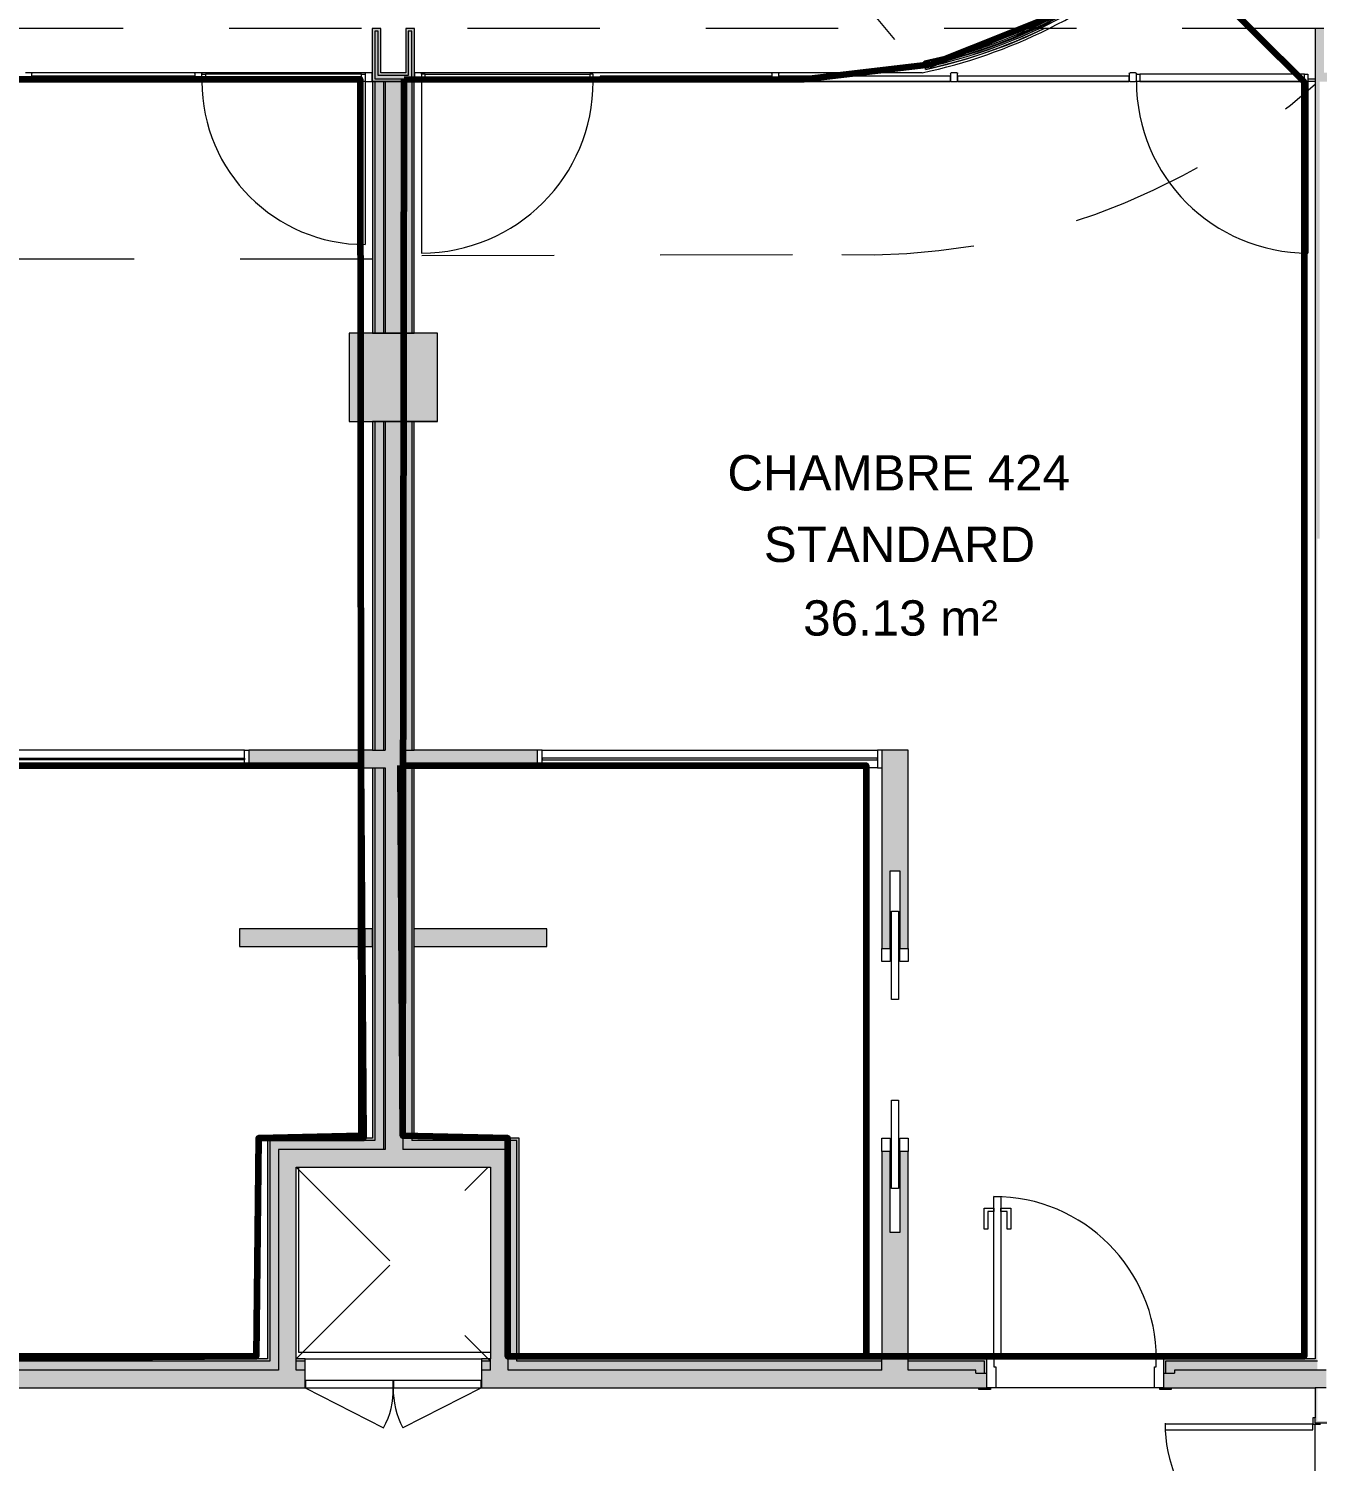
# Model space of a CAD drawing. Header units: metres. Extents: x -227.9 to -141.2, y 39.1 to 91.1.
# Drawn here: x -187.99 to -180.68, y 51.7 to 59.81 of the extents above; entities that cross this region are included whole.
import ezdxf

# ---------------------------------------------------------------- set-up
doc = ezdxf.new("R2010")
doc.units = ezdxf.units.M
doc.linetypes.add('JIS_02_0.7', pattern=[1.35, 0.75, -0.6])
for name, color, linetype, lineweight in [('A-AREA-IDEN', 7, 'Continuous', 9), ('A-DOOR', 7, 'Continuous', 5), ('A-FLOR', 7, 'Continuous', 5), ('A-FLOR-HRAL', 7, 'Continuous', 5), ('A-GLAZ', 7, 'Continuous', 5), ('A-GLAZ-CURT', 7, 'Continuous', 5), ('A-GLAZ-CWMG', 7, 'Continuous', 5), ('A-ROOF', 7, 'Continuous', 5), ('A-WALL', 7, 'Continuous', 5), ('A-WALL-PATT', 7, 'Continuous', 13), ('I-WALL', 7, 'Continuous', 5)]:
    doc.layers.add(name, color=color, linetype=linetype, lineweight=lineweight)
doc.layers.add('A-DETL', color=94, linetype='Continuous', lineweight=5, true_color=0x00a600)
doc.layers.add('S-COLS', color=8, linetype='Continuous', lineweight=9, true_color=0x7f7f7f)
doc.layers.add('Chambre', color=40, linetype='Continuous')
doc.layers.add('SDB', color=230, linetype='Continuous')
doc.styles.add('Arial_1', font='arial.ttf', dxfattribs={"height": 0.2})

msp = doc.modelspace()

# ---------------------------------------------------------------- hatches: boundary and pattern name
at = {"layer": 'A-WALL', "true_color": 0x808080}
h = msp.add_hatch(color=8, dxfattribs=at)
h.paths.add_polyline_path([(-186.0391, 59.5135), (-185.7991, 59.5135), (-185.7991, 59.8135), (-185.8491, 59.8135), (-185.8491, 59.5635), (-185.9891, 59.5635), (-185.9891, 59.8135), (-186.0391, 59.8135), (-186.0391, 59.5701)])
h.paths.add_polyline_path([(-186.0241, 59.5285), (-186.0241, 59.7985), (-186.0041, 59.7985), (-186.0041, 59.5485), (-185.8341, 59.5485), (-185.8341, 59.7985), (-185.8141, 59.7985), (-185.8141, 59.5285)])
for points in [[(-186.0241, 59.5285), (-185.8141, 59.5285), (-185.8141, 59.7985), (-185.8341, 59.7985), (-185.8341, 59.5485), (-186.0041, 59.5485), (-186.0041, 59.7985), (-186.0241, 59.7985), (-186.0241, 59.5701)], [(-180.671, 59.5135), (-180.457, 59.5135), (-180.457, 59.8135), (-180.507, 59.8135), (-180.507, 59.5635), (-180.647, 59.5635), (-180.647, 59.8135), (-180.697, 59.8135), (-180.697, 59.5135), (-180.684, 59.5135)]]:
    msp.add_hatch(color=8, dxfattribs=at).paths.add_polyline_path(points)
at = {"layer": 'A-WALL-PATT', "lineweight": 5, "true_color": 0xaaaaaa}
msp.add_hatch(color=253, dxfattribs=at).paths.add_polyline_path([(-185.9744, 58.0885), (-185.9644, 58.0885), (-185.9644, 59.5135), (-185.9744, 59.5135), (-185.9744, 58.4985)])
h = msp.add_hatch(color=253, dxfattribs=at)
h.paths.add_polyline_path([(-185.9647, 53.4646), (-185.9647, 55.6268), (-185.9747, 55.6268), (-185.9747, 53.4646)])
h.paths.add_polyline_path([(-185.9647, 55.7268), (-185.9647, 57.5887), (-185.9747, 57.5887), (-185.9747, 55.7268)])
at = {"layer": 'I-WALL', "true_color": 0xaaaaaa}
for points in [[(-186.0374, 58.0885), (-186.0244, 58.0885), (-186.0244, 59.5135), (-186.0374, 59.5135), (-186.0374, 58.4985)], [(-186.0244, 58.0885), (-185.9744, 58.0885), (-185.9744, 59.5135), (-186.0244, 59.5135), (-186.0244, 58.4985)], [(-185.9644, 58.0885), (-185.8644, 58.0885), (-185.8644, 59.5135), (-185.9644, 59.5135), (-185.9644, 58.4985)], [(-185.8644, 58.0885), (-185.8144, 58.0885), (-185.8144, 59.5135), (-185.8644, 59.5135), (-185.8644, 58.4985)], [(-185.8014, 58.0885), (-185.8014, 59.5135), (-185.8144, 59.5135), (-185.8144, 58.0885)], [(-180.697, 56.9235), (-180.684, 56.9235), (-180.684, 59.5135), (-180.697, 59.5135), (-180.697, 57.4269)], [(-180.684, 56.9235), (-180.671, 56.9235), (-180.671, 59.5135), (-180.684, 59.5135), (-180.684, 57.4269)], [(-185.9647, 53.4646), (-185.8647, 53.4646), (-185.8647, 57.5887), (-185.9647, 57.5887), (-185.9647, 53.5276)], [(-180.684, 52.2646), (-180.684, 56.9235), (-180.697, 56.9235), (-180.697, 52.2646)], [(-186.0377, 54.6148), (-186.0377, 54.7148), (-186.7901, 54.7148), (-186.7901, 54.6148)], [(-185.0493, 54.6148), (-185.0493, 54.7148), (-185.8017, 54.7148), (-185.8017, 54.6148), (-185.7177, 54.6148)], [(-186.6324, 52.2776), (-186.6194, 52.2776), (-186.6194, 53.5276), (-186.6324, 53.5276), (-186.6324, 53.1404)], [(-186.6194, 52.2646), (-186.5694, 52.2646), (-186.5694, 53.5146), (-186.6194, 53.5146), (-186.6194, 52.2776)], [(-185.2064, 52.2776), (-185.2064, 53.5146), (-185.2194, 53.5146), (-185.2194, 52.2776)], [(-186.5694, 52.2146), (-186.4694, 52.2146), (-186.4694, 53.4646), (-186.5694, 53.4646), (-186.5694, 52.2646)], [(-185.3694, 53.3646), (-185.2694, 53.3646), (-185.2694, 53.4646), (-186.4694, 53.4646), (-186.4694, 53.3646), (-185.7177, 53.3646)], [(-185.2694, 52.2646), (-185.2194, 52.2646), (-185.2194, 53.4646), (-185.2694, 53.4646), (-185.2694, 52.2776)], [(-185.3694, 52.2146), (-185.2694, 52.2146), (-185.2694, 53.3646), (-185.3694, 53.3646), (-185.3694, 52.2646)]]:
    msp.add_hatch(color=253, dxfattribs=at).paths.add_polyline_path(points)
h = msp.add_hatch(color=253, dxfattribs=at)
h.paths.add_polyline_path([(-186.0247, 53.5276), (-186.0247, 55.6268), (-186.0377, 55.6268), (-186.0377, 53.5276)])
h.paths.add_polyline_path([(-186.0247, 55.7268), (-186.0247, 57.5887), (-186.0377, 57.5887), (-186.0377, 55.7268)])
h = msp.add_hatch(color=253, dxfattribs=at)
h.paths.add_polyline_path([(-185.9747, 53.5146), (-185.9747, 55.6268), (-186.0247, 55.6268), (-186.0247, 53.5146)])
h.paths.add_polyline_path([(-185.9747, 55.7268), (-185.9747, 57.5887), (-186.0247, 57.5887), (-186.0247, 55.7268)])
h = msp.add_hatch(color=253, dxfattribs=at)
h.paths.add_polyline_path([(-185.8147, 53.5146), (-185.8147, 55.6268), (-185.8647, 55.6268), (-185.8647, 53.5146)])
h.paths.add_polyline_path([(-185.8147, 55.7268), (-185.8147, 57.5887), (-185.8647, 57.5887), (-185.8647, 55.7268)])
h = msp.add_hatch(color=253, dxfattribs=at)
h.paths.add_polyline_path([(-185.8017, 53.5276), (-185.8017, 55.6268), (-185.8147, 55.6268), (-185.8147, 53.5276)])
h.paths.add_polyline_path([(-185.8017, 55.7268), (-185.8017, 57.5887), (-185.8147, 57.5887), (-185.8147, 55.7268)])
h = msp.add_hatch(color=253, dxfattribs=at)
h.paths.add_polyline_path([(-188.6877, 55.6268), (-188.6877, 55.7268), (-188.8377, 55.7268), (-188.8377, 55.6268)])
h.paths.add_polyline_path([(-186.0247, 55.6268), (-185.9647, 55.6268), (-185.9647, 55.7268), (-186.7377, 55.7268), (-186.7377, 55.6268), (-186.0377, 55.6268)])
h = msp.add_hatch(color=253, dxfattribs=at)
h.paths.add_polyline_path([(-183.0017, 55.6268), (-183.0017, 55.7268), (-183.1517, 55.7268), (-183.1517, 55.6268)])
h.paths.add_polyline_path([(-185.8017, 55.6268), (-185.1017, 55.6268), (-185.1017, 55.7268), (-185.8647, 55.7268), (-185.8647, 55.6268), (-185.8147, 55.6268)])
h = msp.add_hatch(color=253, dxfattribs=at)
h.paths.add_polyline_path([(-183.1517, 52.2146), (-183.0017, 52.2146), (-183.0017, 53.4534), (-183.0492, 53.4534), (-183.0492, 52.9934), (-183.1042, 52.9934), (-183.1042, 53.4534), (-183.1517, 53.4534), (-183.1517, 52.2646)])
h.paths.add_polyline_path([(-183.0017, 54.6034), (-183.0017, 55.6268), (-183.1517, 55.6268), (-183.1517, 54.6034), (-183.1042, 54.6034), (-183.1042, 55.0434), (-183.0492, 55.0434), (-183.0492, 54.6034)])
h = msp.add_hatch(color=253, dxfattribs=at)
h.paths.add_polyline_path([(-185.2194, 53.5146), (-185.2064, 53.5146), (-185.2064, 53.5276), (-185.8147, 53.5276), (-185.8147, 53.5146), (-185.7177, 53.5146)])
h.paths.add_polyline_path([(-186.4694, 53.5146), (-186.0247, 53.5146), (-186.0247, 53.5276), (-186.6194, 53.5276), (-186.6194, 53.5146), (-186.54, 53.5146)])
h = msp.add_hatch(color=253, dxfattribs=at)
h.paths.add_polyline_path([(-185.2694, 53.4646), (-185.2194, 53.4646), (-185.2194, 53.5146), (-185.8647, 53.5146), (-185.8647, 53.4646), (-185.7177, 53.4646)])
h.paths.add_polyline_path([(-186.4694, 53.4646), (-185.9747, 53.4646), (-185.9747, 53.5146), (-186.5694, 53.5146), (-186.5694, 53.4646), (-186.54, 53.4646)])
h = msp.add_hatch(color=253, dxfattribs=at)
h.paths.add_polyline_path([(-181.5434, 52.1961), (-181.5434, 52.2646), (-180.697, 52.2646), (-180.697, 52.2776), (-181.5564, 52.2776), (-181.5564, 52.1961)])
h.paths.add_polyline_path([(-182.5694, 52.1961), (-182.5564, 52.1961), (-182.5564, 52.2776), (-183.0017, 52.2776), (-183.0017, 52.2646), (-182.5694, 52.2646), (-182.5694, 52.2338)])
h.paths.add_polyline_path([(-189.2824, 52.1961), (-189.2694, 52.1961), (-189.2694, 52.2646), (-188.8377, 52.2646), (-188.8377, 52.2776), (-189.2824, 52.2776), (-189.2824, 52.2338)])
h.paths.add_polyline_path([(-191.7434, 52.1961), (-191.7434, 52.2646), (-191.1247, 52.2646), (-191.1247, 52.2776), (-191.7564, 52.2776), (-191.7564, 52.1961)])
h.paths.add_polyline_path([(-192.7694, 52.1961), (-192.7564, 52.1961), (-192.7564, 52.2776), (-193.2014, 52.2776), (-193.2014, 52.2646), (-192.7694, 52.2646), (-192.7694, 52.2338)])
h.paths.add_polyline_path([(-190.2954, 52.1961), (-190.2824, 52.1961), (-190.2824, 52.2776), (-190.9147, 52.2776), (-190.9147, 52.2646), (-190.2954, 52.2646), (-190.2954, 52.2338)])
h.paths.add_polyline_path([(-200.4954, 52.1961), (-200.4824, 52.1961), (-200.4824, 52.2776), (-201.1144, 52.2776), (-201.1144, 52.2646), (-200.4954, 52.2646), (-200.4954, 52.2338)])
h.paths.add_polyline_path([(-199.4694, 52.1961), (-199.4694, 52.2646), (-199.0374, 52.2646), (-199.0374, 52.2776), (-199.4824, 52.2776), (-199.4824, 52.1961)])
h.paths.add_polyline_path([(-201.9564, 52.1961), (-201.9434, 52.1961), (-201.9434, 52.2646), (-201.3244, 52.2646), (-201.3244, 52.2776), (-201.9564, 52.2776), (-201.9564, 52.2338)])
h.paths.add_polyline_path([(-202.9694, 52.1961), (-202.9564, 52.1961), (-202.9564, 52.2776), (-203.4064, 52.2776), (-203.4064, 52.2646), (-202.9694, 52.2646), (-202.9694, 52.2338)])
h.paths.add_polyline_path([(-209.6191, 52.1961), (-209.6061, 52.1961), (-209.6061, 52.2646), (-209.2373, 52.2646), (-209.2373, 52.2776), (-209.6191, 52.2776), (-209.6191, 52.2338)])
h.paths.add_polyline_path([(-210.6321, 52.1961), (-210.6191, 52.1961), (-210.6191, 52.2776), (-211.3141, 52.2776), (-211.3141, 52.2646), (-210.6321, 52.2646), (-210.6321, 52.2338)])
h.paths.add_polyline_path([(-213.5491, 52.1961), (-213.5491, 52.2776), (-213.6741, 52.2776), (-213.6741, 52.2646), (-213.5621, 52.2646), (-213.5621, 52.1961)])
h.paths.add_polyline_path([(-183.1517, 52.2646), (-183.1517, 52.2776), (-185.2194, 52.2776), (-185.2194, 52.2646), (-183.2508, 52.2646)])
h.paths.add_polyline_path([(-185.4194, 52.2646), (-185.3694, 52.2646), (-185.3694, 52.2776), (-185.4194, 52.2776)])
h.paths.add_polyline_path([(-186.6194, 52.2646), (-186.6194, 52.2776), (-188.6877, 52.2776), (-188.6877, 52.2646), (-187.3623, 52.2646)])
h.paths.add_polyline_path([(-186.4194, 52.2646), (-186.4194, 52.2776), (-186.4694, 52.2776), (-186.4694, 52.2646)])
h.paths.add_polyline_path([(-193.3514, 52.2646), (-193.3514, 52.2776), (-195.4194, 52.2776), (-195.4194, 52.2646), (-193.9407, 52.2646)])
h.paths.add_polyline_path([(-195.5853, 52.2646), (-195.5694, 52.2646), (-195.5694, 52.2776), (-195.6194, 52.2776), (-195.6194, 52.2646)])
h.paths.add_polyline_path([(-196.6194, 52.2646), (-196.6194, 52.2776), (-196.6694, 52.2776), (-196.6694, 52.2646)])
h.paths.add_polyline_path([(-196.8194, 52.2646), (-196.8194, 52.2776), (-198.8874, 52.2776), (-198.8874, 52.2646), (-197.2299, 52.2646)])
h.paths.add_polyline_path([(-203.8083, 52.2646), (-203.5564, 52.2646), (-203.5564, 52.2776), (-205.6194, 52.2776), (-205.6194, 52.2646), (-205.4529, 52.2646)])
h.paths.add_polyline_path([(-207.0191, 52.2646), (-207.0191, 52.2776), (-209.0873, 52.2776), (-209.0873, 52.2646), (-207.0975, 52.2646)])
h.paths.add_polyline_path([(-206.8193, 52.2646), (-206.8193, 52.2776), (-206.8691, 52.2776), (-206.8691, 52.2646)])
h.paths.add_polyline_path([(-205.8193, 52.2646), (-205.7694, 52.2646), (-205.7694, 52.2776), (-205.8193, 52.2776)])
h.paths.add_polyline_path([(-211.5241, 52.2646), (-211.5241, 52.2776), (-212.4871, 52.2776), (-212.4871, 52.2646), (-212.0313, 52.2646)])
h.paths.add_polyline_path([(-213.7741, 52.2646), (-213.7741, 52.2776), (-217.2726, 52.2776), (-217.2726, 52.2646), (-215.3205, 52.2646)])
h.paths.add_polyline_path([(-219.0561, 52.2646), (-218.7209, 52.2646), (-218.7209, 52.2776), (-219.0561, 52.2776)])
h.paths.add_polyline_path([(-217.4226, 52.2646), (-217.4226, 52.2776), (-217.7209, 52.2776), (-217.7209, 52.2646)])
h = msp.add_hatch(color=253, dxfattribs=at)
h.paths.add_polyline_path([(-180.634, 52.1146), (-180.634, 52.2146), (-181.4934, 52.2146), (-181.4934, 52.1961), (-181.5564, 52.1961), (-181.5564, 52.1146), (-180.684, 52.1146)])
h.paths.add_polyline_path([(-183.2508, 52.1146), (-182.5564, 52.1146), (-182.5564, 52.1961), (-182.6194, 52.1961), (-182.6194, 52.2146), (-185.4194, 52.2146), (-185.4194, 52.1146), (-184.0731, 52.1146)])
h.paths.add_polyline_path([(-186.4194, 52.1146), (-186.4194, 52.2146), (-189.2194, 52.2146), (-189.2194, 52.1961), (-189.2824, 52.1961), (-189.2824, 52.1146), (-187.3623, 52.1146)])
h.paths.add_polyline_path([(-190.7591, 52.1146), (-190.2824, 52.1146), (-190.2824, 52.1961), (-190.3454, 52.1961), (-190.3454, 52.2146), (-191.6934, 52.2146), (-191.6934, 52.1961), (-191.7564, 52.1961), (-191.7564, 52.1146), (-190.8091, 52.1146)])
h.paths.add_polyline_path([(-192.8014, 52.1146), (-192.7564, 52.1146), (-192.7564, 52.1961), (-192.8194, 52.1961), (-192.8194, 52.2146), (-195.6194, 52.2146), (-195.6194, 52.1146), (-193.1184, 52.1146)])
h.paths.add_polyline_path([(-196.6194, 52.1146), (-196.6194, 52.2146), (-199.4194, 52.2146), (-199.4194, 52.1961), (-199.4824, 52.1961), (-199.4824, 52.1146), (-197.2299, 52.1146)])
h.paths.add_polyline_path([(-200.9303, 52.1146), (-200.4824, 52.1146), (-200.4824, 52.1961), (-200.5454, 52.1961), (-200.5454, 52.2146), (-201.8934, 52.2146), (-201.8934, 52.1961), (-201.9564, 52.1961), (-201.9564, 52.1146), (-201.3414, 52.1146)])
h.paths.add_polyline_path([(-203.8083, 52.1146), (-202.9564, 52.1146), (-202.9564, 52.1961), (-203.0194, 52.1961), (-203.0194, 52.2146), (-205.8193, 52.2146), (-205.8193, 52.1146), (-205.4529, 52.1146)])
h.paths.add_polyline_path([(-207.0975, 52.1146), (-206.8193, 52.1146), (-206.8193, 52.2146), (-209.5561, 52.2146), (-209.5561, 52.1961), (-209.6191, 52.1961), (-209.6191, 52.1146), (-208.7421, 52.1146)])
h.paths.add_polyline_path([(-210.6641, 52.1146), (-210.6191, 52.1146), (-210.6191, 52.1961), (-210.6821, 52.1961), (-210.6821, 52.2146), (-212.4861, 52.2146), (-212.4871, 52.1961), (-212.5491, 52.1961), (-212.5491, 52.1146), (-211.209, 52.1146)])
h.paths.add_polyline_path([(-213.5491, 52.1146), (-213.5491, 52.1961), (-213.6121, 52.1961), (-213.6121, 52.2146), (-217.7209, 52.2146), (-217.7209, 52.1146), (-213.5941, 52.1146)])
h.paths.add_polyline_path([(-218.7209, 52.1146), (-218.7209, 52.2146), (-219.1191, 52.2146), (-219.1191, 52.1146), (-219.0561, 52.1146)])
h = msp.add_hatch(color=253, dxfattribs=at)
h.paths.add_polyline_path([(-181.4934, 52.1961), (-181.4934, 52.2146), (-180.684, 52.2146), (-180.684, 52.2646), (-181.5434, 52.2646), (-181.5434, 52.1961)])
h.paths.add_polyline_path([(-182.6194, 52.1961), (-182.5694, 52.1961), (-182.5694, 52.2646), (-183.0017, 52.2646), (-183.0017, 52.2146), (-182.6194, 52.2146)])
h.paths.add_polyline_path([(-189.2694, 52.1961), (-189.2194, 52.1961), (-189.2194, 52.2146), (-188.8377, 52.2146), (-188.8377, 52.2646), (-189.2694, 52.2646)])
h.paths.add_polyline_path([(-191.7434, 52.1961), (-191.6934, 52.1961), (-191.6934, 52.2146), (-191.0747, 52.2146), (-191.0747, 52.2646), (-191.7434, 52.2646)])
h.paths.add_polyline_path([(-190.3454, 52.1961), (-190.2954, 52.1961), (-190.2954, 52.2646), (-190.9647, 52.2646), (-190.9647, 52.2146), (-190.3454, 52.2146)])
h.paths.add_polyline_path([(-192.8194, 52.1961), (-192.7694, 52.1961), (-192.7694, 52.2646), (-193.2014, 52.2646), (-193.2014, 52.2146), (-192.8194, 52.2146)])
h.paths.add_polyline_path([(-200.5191, 52.1961), (-200.4954, 52.1961), (-200.4954, 52.2646), (-201.1644, 52.2646), (-201.1644, 52.2146), (-200.5454, 52.2146), (-200.5454, 52.1961)])
h.paths.add_polyline_path([(-199.4694, 52.1961), (-199.4194, 52.1961), (-199.4194, 52.2146), (-199.0374, 52.2146), (-199.0374, 52.2646), (-199.4694, 52.2646)])
h.paths.add_polyline_path([(-201.9434, 52.1961), (-201.8934, 52.1961), (-201.8934, 52.2146), (-201.2744, 52.2146), (-201.2744, 52.2646), (-201.9434, 52.2646)])
h.paths.add_polyline_path([(-202.9694, 52.1961), (-202.9694, 52.2646), (-203.4064, 52.2646), (-203.4064, 52.2146), (-203.0194, 52.2146), (-203.0194, 52.1961), (-202.986, 52.1961)])
h.paths.add_polyline_path([(-210.6321, 52.1961), (-210.6321, 52.2646), (-211.3641, 52.2646), (-211.3641, 52.2146), (-210.6821, 52.2146), (-210.6821, 52.1961)])
h.paths.add_polyline_path([(-209.5644, 52.1961), (-209.5561, 52.1961), (-209.5561, 52.2146), (-209.2373, 52.2146), (-209.2373, 52.2646), (-209.6061, 52.2646), (-209.6061, 52.1961)])
h.paths.add_polyline_path([(-212.4861, 52.1961), (-212.4861, 52.2146), (-211.4741, 52.2146), (-211.4741, 52.2646), (-212.4871, 52.2646), (-212.4871, 52.1961)])
h.paths.add_polyline_path([(-213.5621, 52.1961), (-213.5621, 52.2646), (-213.6741, 52.2646), (-213.6741, 52.2146), (-213.6121, 52.2146), (-213.6121, 52.1961)])
h.paths.add_polyline_path([(-183.1517, 52.2146), (-183.1517, 52.2646), (-185.2694, 52.2646), (-185.2694, 52.2146), (-183.2508, 52.2146)])
h.paths.add_polyline_path([(-185.4194, 52.2146), (-185.3694, 52.2146), (-185.3694, 52.2646), (-185.4194, 52.2646)])
h.paths.add_polyline_path([(-186.4694, 52.2146), (-186.4194, 52.2146), (-186.4194, 52.2646), (-186.4694, 52.2646)])
h.paths.add_polyline_path([(-187.3623, 52.2146), (-186.5694, 52.2146), (-186.5694, 52.2646), (-188.6877, 52.2646), (-188.6877, 52.2146)])
h.paths.add_polyline_path([(-193.9407, 52.2146), (-193.3514, 52.2146), (-193.3514, 52.2646), (-195.4694, 52.2646), (-195.4694, 52.2146)])
h.paths.add_polyline_path([(-195.5853, 52.2146), (-195.5694, 52.2146), (-195.5694, 52.2646), (-195.6194, 52.2646), (-195.6194, 52.2146)])
h.paths.add_polyline_path([(-196.6194, 52.2146), (-196.6194, 52.2646), (-196.6694, 52.2646), (-196.6694, 52.2146)])
h.paths.add_polyline_path([(-196.7694, 52.2146), (-196.7694, 52.2646), (-198.8874, 52.2646), (-198.8874, 52.2146), (-197.2299, 52.2146)])
h.paths.add_polyline_path([(-203.8083, 52.2146), (-203.5564, 52.2146), (-203.5564, 52.2646), (-205.6694, 52.2646), (-205.6694, 52.2146), (-205.4529, 52.2146)])
h.paths.add_polyline_path([(-205.8193, 52.2146), (-205.7694, 52.2146), (-205.7694, 52.2646), (-205.8193, 52.2646)])
h.paths.add_polyline_path([(-206.8193, 52.2146), (-206.8193, 52.2646), (-206.8691, 52.2646), (-206.8691, 52.2146)])
h.paths.add_polyline_path([(-206.9691, 52.2146), (-206.9691, 52.2646), (-209.0873, 52.2646), (-209.0873, 52.2146), (-207.0975, 52.2146)])
h.paths.add_polyline_path([(-213.7741, 52.2146), (-213.7741, 52.2646), (-217.3226, 52.2646), (-217.3226, 52.2146), (-215.3205, 52.2146)])
h.paths.add_polyline_path([(-219.0691, 52.2146), (-218.7209, 52.2146), (-218.7209, 52.2646), (-219.0691, 52.2646)])
h.paths.add_polyline_path([(-217.4226, 52.2146), (-217.4226, 52.2646), (-217.7209, 52.2646), (-217.7209, 52.2146)])
h = msp.add_hatch(color=253, dxfattribs=at)
h.paths.add_polyline_path([(-180.684, 50.1135), (-180.684, 50.3009), (-180.6155, 50.3009), (-180.6155, 50.3139), (-180.697, 50.3139), (-180.697, 50.1135)])
h.paths.add_polyline_path([(-180.667, 51.9139), (-180.6155, 51.9139), (-180.6155, 51.9269), (-180.684, 51.9269), (-180.684, 52.1146), (-180.697, 52.1146), (-180.697, 51.9139)])
at = {"layer": 'S-COLS', "lineweight": 5, "true_color": 0x808080}
msp.add_hatch(color=8, dxfattribs=at).paths.add_polyline_path([(-186.1691, 57.5885), (-185.6691, 57.5885), (-185.6691, 58.0885), (-186.1691, 58.0885)])

# ---------------------------------------------------------------- linework, layer by layer
at = {"layer": 'A-DETL', "color": 7, "linetype": 'JIS_02_0.7'}
for p, q in [((-180.6991, 59.8135), (-219.0191, 59.8135)), ((-186.4694, 52.2776), (-185.3824, 53.3646)), ((-186.4694, 53.3646), (-185.3694, 52.2646))]:
    msp.add_line(p, q, dxfattribs=at)
at = {"layer": 'A-DETL', "color": 9, "linetype": 'JIS_02_0.7', "lineweight": 9, "true_color": 0xc0c0c0}
for p, q in [((-185.7578, 58.5279), (-183.3778, 58.5342)), ((-186.0374, 58.5085), (-190.8874, 58.5085))]:
    msp.add_line(p, q, dxfattribs=at)
msp.add_arc((-183.2579, 62.4121), 3.8798, 268.22916, 311.33427, dxfattribs=at)
at = {"layer": 'A-DOOR', "color": 9, "lineweight": 9, "true_color": 0xc0c0c0}
for p, q in [((-187.0032, 59.5548), (-186.9832, 59.5548)), ((-187.0032, 59.5148), (-187.0032, 59.5548)), ((-186.9832, 59.5148), (-187.0032, 59.5148)), ((-186.9832, 59.5548), (-186.9832, 59.5148)), ((-186.0991, 59.5548), (-186.0791, 59.5548)), ((-186.0991, 59.5148), (-186.0991, 59.5548)), ((-186.0791, 59.5148), (-186.0991, 59.5148)), ((-186.0791, 59.5548), (-186.0791, 59.5148)), ((-185.7391, 59.5548), (-185.7591, 59.5548)), ((-185.7591, 59.5548), (-185.7591, 59.5148)), ((-185.7591, 59.5148), (-185.7391, 59.5148)), ((-185.7391, 59.5148), (-185.7391, 59.5548)), ((-184.7867, 59.5548), (-184.8067, 59.5548)), ((-184.8067, 59.5548), (-184.8067, 59.5148)), ((-184.8067, 59.5148), (-184.7867, 59.5148)), ((-184.7867, 59.5148), (-184.7867, 59.5548)), ((-181.7094, 59.5548), (-181.6894, 59.5548)), ((-181.7094, 59.5148), (-181.7094, 59.5548)), ((-181.6894, 59.5148), (-181.7094, 59.5148)), ((-181.6894, 59.5548), (-181.6894, 59.5148)), ((-180.757, 59.5548), (-180.737, 59.5548)), ((-180.757, 59.5148), (-180.757, 59.5548)), ((-180.737, 59.5148), (-180.757, 59.5148)), ((-180.737, 59.5548), (-180.737, 59.5148)), ((-185.9204, 52.1546), (-186.4174, 52.1546)), ((-186.4174, 52.1546), (-186.4174, 52.1146)), ((-186.4174, 52.1146), (-185.9204, 52.1146)), ((-185.9204, 52.1146), (-185.9204, 52.1546)), ((-185.9184, 52.1546), (-185.9184, 52.1146)), ((-185.4214, 52.1546), (-185.9184, 52.1546)), ((-185.9184, 52.1146), (-185.4214, 52.1146)), ((-185.4214, 52.1146), (-185.4214, 52.1546))]:
    msp.add_line(p, q, dxfattribs=at)
at = {"layer": 'A-DOOR', "color": 9, "true_color": 0xc0c0c0}
for p, q in [((-186.0991, 59.5548), (-186.9832, 59.5548)), ((-186.9832, 59.5148), (-186.0991, 59.5148)), ((-185.7391, 59.5548), (-184.8067, 59.5548)), ((-184.8067, 59.5148), (-185.7391, 59.5148)), ((-180.757, 59.5548), (-181.6894, 59.5548)), ((-181.6894, 59.5148), (-180.757, 59.5148)), ((-183.1517, 54.6034), (-183.1042, 54.6034)), ((-183.1517, 54.5284), (-183.1517, 54.6034)), ((-183.1042, 54.6034), (-183.1042, 54.5284)), ((-183.0492, 54.6034), (-183.0017, 54.6034)), ((-183.0492, 54.5284), (-183.0492, 54.6034)), ((-183.0017, 54.6034), (-183.0017, 54.5284)), ((-183.1042, 54.5284), (-183.1517, 54.5284)), ((-183.0017, 54.5284), (-183.0492, 54.5284)), ((-183.1517, 53.5284), (-183.1042, 53.5284)), ((-183.1517, 53.4534), (-183.1517, 53.5284)), ((-183.1042, 53.5284), (-183.1042, 53.4534)), ((-183.0492, 53.5284), (-183.0017, 53.5284)), ((-183.0492, 53.4534), (-183.0492, 53.5284)), ((-183.0017, 53.5284), (-183.0017, 53.4534)), ((-183.1042, 53.4534), (-183.1517, 53.4534)), ((-183.0017, 53.4534), (-183.0492, 53.4534)), ((-182.6014, 52.2876), (-182.5364, 52.2876)), ((-182.6014, 52.2776), (-182.6014, 52.2876)), ((-182.5364, 52.2776), (-182.6014, 52.2776)), ((-182.5564, 52.1146), (-182.5564, 52.2776)), ((-182.5564, 52.2776), (-182.5164, 52.2776)), ((-182.5364, 52.2876), (-182.5364, 52.2776)), ((-182.5164, 52.2776), (-182.5164, 52.2338)), ((-181.5964, 52.2776), (-181.5564, 52.2776)), ((-181.5964, 52.2338), (-181.5964, 52.2776)), ((-181.5764, 52.2876), (-181.5114, 52.2876)), ((-181.5764, 52.2776), (-181.5764, 52.2876)), ((-181.5114, 52.2776), (-181.5764, 52.2776)), ((-181.5564, 52.2776), (-181.5564, 52.1146)), ((-181.5114, 52.2876), (-181.5114, 52.2776)), ((-182.5164, 52.2338), (-182.5064, 52.2338)), ((-182.5064, 52.2338), (-182.5064, 52.1146)), ((-181.6064, 52.2338), (-181.5964, 52.2338)), ((-181.6064, 52.1146), (-181.6064, 52.2338)), ((-186.4194, 52.1146), (-185.9739, 51.8876)), ((-185.4194, 52.1146), (-185.8649, 51.8876)), ((-182.6014, 52.1146), (-182.5364, 52.1146)), ((-182.6014, 52.1046), (-182.6014, 52.1146)), ((-182.5064, 52.1146), (-182.5564, 52.1146)), ((-182.5364, 52.1146), (-182.5364, 52.1046)), ((-181.5564, 52.1146), (-181.6064, 52.1146)), ((-181.5764, 52.1146), (-181.5114, 52.1146)), ((-181.5764, 52.1046), (-181.5764, 52.1146)), ((-181.5114, 52.1146), (-181.5114, 52.1046)), ((-182.5364, 52.1046), (-182.6014, 52.1046)), ((-181.5114, 52.1046), (-181.5764, 52.1046)), ((-180.697, 51.9439), (-180.7095, 51.9439)), ((-180.7095, 51.9439), (-180.7095, 51.9089)), ((-180.697, 51.9139), (-180.697, 51.9439)), ((-180.7095, 51.9089), (-180.667, 51.9089)), ((-180.6145, 51.9139), (-180.697, 51.9139))]:
    msp.add_line(p, q, dxfattribs=at)
at = {"layer": 'A-DOOR'}
for p, q in [((-186.0791, 59.5148), (-186.0791, 58.5907)), ((-185.7591, 59.5148), (-185.7591, 58.5423)), ((-180.737, 59.5148), (-180.737, 58.5423)), ((-183.0967, 54.8134), (-183.0567, 54.8134)), ((-183.0967, 54.3134), (-183.0967, 54.8134)), ((-183.0567, 54.8134), (-183.0567, 54.3134)), ((-183.0567, 54.3134), (-183.0967, 54.3134)), ((-183.0967, 53.7434), (-183.0567, 53.7434)), ((-183.0967, 53.2434), (-183.0967, 53.7434)), ((-183.0567, 53.7434), (-183.0567, 53.2434)), ((-183.0567, 53.2434), (-183.0967, 53.2434)), ((-182.5164, 53.1976), (-182.4764, 53.1976)), ((-182.5164, 52.2776), (-182.5164, 53.1976)), ((-182.4764, 53.1976), (-182.4764, 52.2776)), ((-182.5714, 53.0126), (-182.5714, 53.1326)), ((-182.5714, 53.1326), (-182.5164, 53.1326)), ((-182.5514, 53.1126), (-182.5514, 53.0126)), ((-182.5164, 53.1126), (-182.5514, 53.1126)), ((-182.5164, 53.1326), (-182.5164, 53.1126)), ((-182.4764, 53.1326), (-182.4214, 53.1326)), ((-182.4764, 53.1126), (-182.4764, 53.1326)), ((-182.4414, 53.1126), (-182.4764, 53.1126)), ((-182.4414, 53.0126), (-182.4414, 53.1126)), ((-182.4214, 53.1326), (-182.4214, 53.0126)), ((-182.5514, 53.0126), (-182.5714, 53.0126)), ((-182.4214, 53.0126), (-182.4414, 53.0126)), ((-182.4764, 52.2776), (-182.5164, 52.2776)), ((-181.547, 51.9089), (-181.547, 51.8764)), ((-180.7095, 51.9089), (-181.547, 51.9089)), ((-181.547, 51.9089), (-181.547, 51.8764)), ((-180.7095, 51.9089), (-181.547, 51.9089)), ((-181.547, 51.8764), (-180.7095, 51.8764)), ((-181.547, 51.8764), (-180.7095, 51.8764)), ((-180.7095, 51.8764), (-180.7095, 51.9089)), ((-180.7095, 51.8764), (-180.7095, 51.9089))]:
    msp.add_line(p, q, dxfattribs=at)
for centre, radius, start, end in [((-186.0791, 59.5148), 0.9241, 180, 270), ((-185.7591, 59.5148), 0.9724, 270, 360), ((-180.737, 59.5148), 0.9724, 180, 270), ((-182.5164, 52.2776), 0.92, 0, 90), ((-180.747, 51.9139), 0.8, 180, 270)]:
    msp.add_arc(centre, radius, start, end, dxfattribs=at)
at = {"layer": 'A-DOOR', "color": 9, "true_color": 0xc0c0c0}
for centre, start, end in [((-186.3738, 52.1037), 331.62051, 1.37949), ((-185.465, 52.1037), 178.62051, 208.37949)]:
    msp.add_arc(centre, 0.4546, start, end, dxfattribs=at)
at = {"layer": 'A-FLOR'}
for p, q in [((-187.0392, 59.5135), (-187.9712, 59.5135)), ((-186.0751, 59.5135), (-187.0072, 59.5135)), ((-186.0391, 59.5135), (-186.0431, 59.5135)), ((-185.7951, 59.5135), (-185.7991, 59.5135)), ((-183.7703, 59.5135), (-185.7631, 59.5135)), ((-183.2991, 59.5135), (-183.7383, 59.5135)), ((-185.6691, 57.5885), (-185.8017, 57.5876))]:
    msp.add_line(p, q, dxfattribs=at)
at = {"layer": 'A-FLOR', "lineweight": 9}
for p, q in [((-186.4547, 53.3638), (-185.3694, 53.3638)), ((-186.4547, 52.3138), (-186.4547, 53.3638)), ((-185.3694, 52.3138), (-186.4547, 52.3138))]:
    msp.add_line(p, q, dxfattribs=at)
at = {"layer": 'A-FLOR-HRAL', "color": 9, "true_color": 0xc0c0c0}
for p, q in [((-182.2418, 59.8598), (-182.349, 59.8102)), ((-182.458, 59.765), (-182.5688, 59.7241)), ((-182.349, 59.8102), (-182.458, 59.765)), ((-182.4437, 59.7218), (-182.333, 59.7677)), ((-182.4433, 59.7208), (-182.3326, 59.7667)), ((-182.333, 59.7677), (-182.2337, 59.8135)), ((-182.3326, 59.7667), (-182.2311, 59.8135)), ((-182.7948, 59.6558), (-182.9096, 59.6285)), ((-182.6811, 59.6877), (-182.7948, 59.6558)), ((-182.5688, 59.7241), (-182.6811, 59.6877)), ((-182.6703, 59.6435), (-182.5562, 59.6804)), ((-182.67, 59.6425), (-182.5559, 59.6794)), ((-182.5562, 59.6804), (-182.4437, 59.7218)), ((-182.5559, 59.6794), (-182.4433, 59.7208)), ((-182.9096, 59.6285), (-182.912, 59.628)), ((-182.912, 59.628), (-182.9118, 59.627)), ((-182.9118, 59.6272), (-182.912, 59.628)), ((-182.9118, 59.627), (-182.9114, 59.6254)), ((-182.9114, 59.6254), (-182.9094, 59.6158)), ((-182.9094, 59.6158), (-182.9092, 59.6148)), ((-182.9092, 59.6148), (-182.905, 59.5957)), ((-182.9075, 59.607), (-182.9067, 59.6036)), ((-182.905, 59.5957), (-182.9048, 59.5948)), ((-182.9048, 59.5948), (-182.9026, 59.5844)), ((-182.9026, 59.5844), (-182.9024, 59.5836)), ((-182.9024, 59.5836), (-182.7858, 59.6113)), ((-182.9024, 59.5835), (-182.9022, 59.5825)), ((-182.9022, 59.5825), (-182.9024, 59.5833)), ((-182.9022, 59.5825), (-182.7855, 59.6102)), ((-182.7858, 59.6113), (-182.6703, 59.6435)), ((-182.7855, 59.6102), (-182.67, 59.6425))]:
    msp.add_line(p, q, dxfattribs=at)
at = {"layer": 'A-FLOR-HRAL'}
for p, q in [((-182.9137, 59.6266), (-182.9139, 59.6276)), ((-182.9139, 59.6276), (-182.9138, 59.6268)), ((-182.9044, 59.5831), (-182.9137, 59.6266)), ((-182.9117, 59.6269), (-182.912, 59.628)), ((-182.912, 59.628), (-182.9118, 59.627)), ((-182.9118, 59.627), (-182.9114, 59.6254)), ((-182.9044, 59.5832), (-182.9042, 59.5821)), ((-182.9042, 59.5821), (-182.9044, 59.5831)), ((-182.9024, 59.5835), (-182.9022, 59.5825)), ((-182.9022, 59.5825), (-182.9024, 59.5833))]:
    msp.add_line(p, q, dxfattribs=at)
at = {"layer": 'A-FLOR-HRAL', "color": 9, "true_color": 0xc0c0c0}
for radius, start, end in [(2.9544, 282.18298, 314.31596), (2.9652, 282.18298, 314.31596), (2.9732, 282.18298, 314.31596), (2.9768, 282.18298, 314.31596), (2.9848, 282.18298, 314.31596), (2.9857, 282.18298, 314.31596), (2.9964, 282.18298, 295.83005), (2.9642, 288.34147, 290.39742), (2.9642, 289.66851, 290.39742), (2.9642, 291.80937, 293.7548), (2.9642, 291.80937, 292.58969), (2.9642, 293.31998, 293.7548), (2.9642, 284.75417, 286.54762), (2.9642, 284.75417, 285.28674), (2.9642, 286.19961, 286.54762), (2.9643, 288.34147, 288.75564), (2.9642, 282.18298, 283.2164), (2.9642, 282.54813, 283.2164)]:
    msp.add_arc((-183.5349, 62.5133), radius, start, end, dxfattribs=at)
at = {"layer": 'A-GLAZ'}
for p, q in [((-186.7627, 55.7268), (-188.6627, 55.7268)), ((-185.0767, 55.7268), (-183.1767, 55.7268)), ((-188.6627, 55.6268), (-186.7627, 55.6268)), ((-183.1767, 55.6268), (-185.0767, 55.6268))]:
    msp.add_line(p, q, dxfattribs=at)
at = {"layer": 'A-GLAZ', "lineweight": 13}
for p, q in [((-188.6627, 55.6818), (-186.7627, 55.6818)), ((-186.7627, 55.7268), (-186.7377, 55.7268)), ((-186.7627, 55.6268), (-186.7627, 55.7268)), ((-186.7627, 55.6818), (-186.7627, 55.6718)), ((-185.0767, 55.7268), (-185.1017, 55.7268)), ((-185.0767, 55.6268), (-185.0767, 55.7268)), ((-183.1767, 55.6818), (-185.0767, 55.6818)), ((-185.0767, 55.6818), (-185.0767, 55.6718)), ((-183.1517, 55.7268), (-183.1767, 55.7268)), ((-183.1767, 55.7268), (-183.1767, 55.6268)), ((-183.1767, 55.6718), (-183.1767, 55.6818)), ((-186.7627, 55.6718), (-188.6627, 55.6718)), ((-186.7377, 55.6268), (-186.7627, 55.6268)), ((-185.1017, 55.6268), (-185.0767, 55.6268)), ((-185.0767, 55.6718), (-183.1767, 55.6718)), ((-183.1767, 55.6268), (-183.1517, 55.6268))]:
    msp.add_line(p, q, dxfattribs=at)
at = {"layer": 'A-GLAZ-CURT', "lineweight": 9}
for p, q in [((-187.0432, 59.5448), (-187.9672, 59.5448)), ((-187.9672, 59.5448), (-187.9672, 59.5148)), ((-187.9672, 59.5148), (-187.0432, 59.5148)), ((-187.0432, 59.5148), (-187.0432, 59.5448)), ((-183.7743, 59.5448), (-184.7467, 59.5448)), ((-184.7467, 59.5448), (-184.7467, 59.5148)), ((-184.7467, 59.5148), (-183.7743, 59.5148)), ((-183.7743, 59.5148), (-183.7743, 59.5448)), ((-182.7619, 59.5448), (-183.7343, 59.5448)), ((-183.7343, 59.5448), (-183.7343, 59.5148)), ((-183.7343, 59.5148), (-182.7619, 59.5148)), ((-182.7619, 59.5148), (-182.7619, 59.5448)), ((-181.7494, 59.5448), (-182.7219, 59.5448)), ((-182.7219, 59.5448), (-182.7219, 59.5148)), ((-182.7219, 59.5148), (-181.7494, 59.5148)), ((-181.7494, 59.5148), (-181.7494, 59.5448))]:
    msp.add_line(p, q, dxfattribs=at)
at = {"layer": 'A-GLAZ-CWMG', "lineweight": 13, "extrusion": (0, 0, -1)}
for p, q in [((-187.9712, 59.5635), (-188.0032, 59.5635)), ((-188.0032, 59.5135), (-187.9712, 59.5135)), ((-187.9672, 59.5175), (-187.9672, 59.5595)), ((-187.0432, 59.5595), (-187.0432, 59.5175)), ((-187.0072, 59.5635), (-187.0392, 59.5635)), ((-187.0392, 59.5135), (-187.0072, 59.5135)), ((-187.0032, 59.5548), (-187.0032, 59.5595)), ((-185.7991, 59.5595), (-185.7991, 59.5175)), ((-185.7631, 59.5635), (-185.7951, 59.5635)), ((-185.7951, 59.5135), (-185.7631, 59.5135)), ((-185.7591, 59.5548), (-185.7591, 59.5595)), ((-183.7743, 59.5595), (-183.7743, 59.5175)), ((-183.7383, 59.5635), (-183.7703, 59.5635)), ((-183.7703, 59.5135), (-183.7383, 59.5135)), ((-183.7343, 59.5175), (-183.7343, 59.5595)), ((-182.7619, 59.5595), (-182.7619, 59.5175)), ((-182.7259, 59.5635), (-182.7579, 59.5635)), ((-182.7579, 59.5135), (-182.7259, 59.5135)), ((-182.7219, 59.5175), (-182.7219, 59.5595)), ((-181.7494, 59.5595), (-181.7494, 59.5175)), ((-181.7134, 59.5635), (-181.7454, 59.5635)), ((-181.7454, 59.5135), (-181.7134, 59.5135)), ((-181.7094, 59.5548), (-181.7094, 59.5595))]:
    msp.add_line(p, q, dxfattribs=at)
at = {"layer": 'A-GLAZ-CWMG', "lineweight": 13}
for p, q in [((-186.0791, 59.5595), (-186.0791, 59.5548)), ((-186.0431, 59.5635), (-186.0751, 59.5635)), ((-186.0751, 59.5135), (-186.0431, 59.5135)), ((-186.0391, 59.5175), (-186.0391, 59.5595))]:
    msp.add_line(p, q, dxfattribs=at)
at = {"layer": 'A-GLAZ-CWMG', "lineweight": 13, "extrusion": (0, 0, -1)}
for centre, start, end in [((187.9712, 59.5595), 90, 180), ((187.9712, 59.5175), 180, 270), ((187.0392, 59.5595), 360, 90), ((187.0392, 59.5175), 270, 0), ((187.0072, 59.5595), 90, 180), ((187.0072, 59.5175), 180, 270), ((185.7951, 59.5595), 360, 90), ((185.7951, 59.5175), 270, 360), ((185.7631, 59.5595), 90, 180), ((185.7631, 59.5175), 180, 270), ((183.7703, 59.5595), 360, 90), ((183.7703, 59.5175), 270, 0), ((183.7383, 59.5595), 90, 180), ((183.7383, 59.5175), 180, 270), ((182.7579, 59.5595), 360, 90), ((182.7579, 59.5175), 270, 0), ((182.7259, 59.5595), 90, 180), ((182.7259, 59.5175), 180, 270), ((181.7454, 59.5595), 360, 90), ((181.7454, 59.5175), 270, 0), ((181.7134, 59.5595), 90, 180), ((181.7134, 59.5175), 180, 270)]:
    msp.add_arc(centre, 0.004, start, end, dxfattribs=at)
at = {"layer": 'A-GLAZ-CWMG', "lineweight": 13}
for centre, start, end in [((-186.0751, 59.5595), 90, 180), ((-186.0751, 59.5175), 180, 270), ((-186.0431, 59.5595), 0, 90), ((-186.0431, 59.5175), 270, 0)]:
    msp.add_arc(centre, 0.004, start, end, dxfattribs=at)
at = {"layer": 'A-ROOF', "color": 9, "linetype": 'JIS_02_0.7', "true_color": 0xc0c0c0}
msp.add_line((-183.5591, 60.3285), (-182.9229, 59.5635), dxfattribs=at)
at = {"layer": 'A-ROOF'}
for p, q in [((-187.0392, 59.5635), (-187.9712, 59.5635)), ((-186.0751, 59.5635), (-187.0072, 59.5635)), ((-186.0391, 59.5635), (-186.0431, 59.5635)), ((-185.7951, 59.5635), (-185.7991, 59.5635)), ((-183.7703, 59.5635), (-185.7631, 59.5635)), ((-182.9229, 59.5635), (-183.7383, 59.5635))]:
    msp.add_line(p, q, dxfattribs=at)
for start, end in [(296.47096, 327.76642), (281.95054, 296.47096)]:
    msp.add_arc((-183.5441, 62.4985), 3, start, end, dxfattribs=at)
at = {"layer": 'A-WALL', "lineweight": 13}
for p, q in [((-186.0391, 59.8135), (-186.0391, 59.5135)), ((-185.9891, 59.8135), (-186.0391, 59.8135)), ((-185.9891, 59.5635), (-185.9891, 59.8135)), ((-185.7991, 59.8135), (-185.8491, 59.8135)), ((-185.8491, 59.8135), (-185.8491, 59.5635)), ((-185.7991, 59.5135), (-185.7991, 59.8135)), ((-180.697, 59.8135), (-180.697, 59.5135)), ((-180.647, 59.8135), (-180.697, 59.8135)), ((-186.0391, 59.5135), (-185.7991, 59.5135)), ((-185.8491, 59.5635), (-185.9891, 59.5635))]:
    msp.add_line(p, q, dxfattribs=at)
at = {"layer": 'A-WALL'}
for p, q in [((-186.0241, 59.7985), (-186.0241, 59.5285)), ((-186.0041, 59.7985), (-186.0241, 59.7985)), ((-186.0041, 59.5485), (-186.0041, 59.7985)), ((-185.8341, 59.7985), (-185.8341, 59.5485)), ((-185.8141, 59.7985), (-185.8341, 59.7985)), ((-185.8141, 59.5285), (-185.8141, 59.7985)), ((-186.0244, 59.5135), (-186.0244, 58.0885)), ((-186.0241, 59.5285), (-185.8141, 59.5285)), ((-185.8341, 59.5485), (-186.0041, 59.5485)), ((-185.9744, 59.5135), (-185.9744, 58.0885)), ((-185.9644, 59.5135), (-185.9644, 58.0885)), ((-185.8644, 59.5135), (-185.8644, 58.0885)), ((-185.8144, 59.5135), (-185.8144, 58.0885)), ((-183.2991, 59.5448), (-183.2991, 59.5635)), ((-183.2991, 59.5135), (-183.2991, 59.5148)), ((-182.7579, 59.5135), (-183.2991, 59.5135)), ((-181.7454, 59.5135), (-182.7259, 59.5135)), ((-180.697, 59.5135), (-181.7134, 59.5135)), ((-180.737, 59.5285), (-180.697, 59.5285)), ((-186.0247, 57.5887), (-186.0247, 55.7268)), ((-185.9747, 57.5887), (-185.9747, 55.7268)), ((-185.9647, 57.5887), (-185.9647, 55.7268)), ((-185.8647, 57.5887), (-185.8647, 55.7268)), ((-185.8147, 57.5887), (-185.8147, 55.7268)), ((-186.0377, 55.7268), (-185.9647, 55.7268)), ((-185.8647, 55.7268), (-185.8017, 55.7268)), ((-186.0377, 55.6268), (-185.9647, 55.6268)), ((-186.0247, 55.6268), (-186.0247, 53.5146)), ((-185.9747, 55.6268), (-185.9747, 53.4646)), ((-185.9647, 55.6268), (-185.9647, 53.4646)), ((-185.8647, 55.6268), (-185.8647, 53.4646)), ((-185.8647, 55.6268), (-185.8017, 55.6268)), ((-185.8147, 55.6268), (-185.8147, 53.5146)), ((-186.6194, 53.5146), (-186.6194, 52.2646)), ((-186.0247, 53.5146), (-186.6194, 53.5146)), ((-185.2194, 53.5146), (-185.8147, 53.5146)), ((-185.2194, 52.2646), (-185.2194, 53.5146)), ((-186.5694, 53.4646), (-186.5694, 52.2146)), ((-185.9647, 53.4646), (-186.5694, 53.4646)), ((-185.2694, 53.4646), (-185.8647, 53.4646)), ((-185.2694, 52.2146), (-185.2694, 53.4646)), ((-186.4694, 52.2146), (-186.4694, 52.2776)), ((-185.3694, 52.2146), (-185.3694, 52.2776)), ((-183.1517, 52.2146), (-183.1517, 52.2776)), ((-183.0017, 52.2146), (-183.0017, 52.2776)), ((-186.6194, 52.2646), (-188.6877, 52.2646)), ((-186.5694, 52.2146), (-188.6877, 52.2146)), ((-186.4194, 52.2646), (-186.4694, 52.2646)), ((-186.4194, 52.2146), (-186.4694, 52.2146)), ((-185.3694, 52.2646), (-185.4194, 52.2646)), ((-185.3694, 52.2146), (-185.4194, 52.2146)), ((-183.1517, 52.2146), (-185.2694, 52.2146)), ((-183.1517, 52.2646), (-185.2194, 52.2646)), ((-182.5694, 52.2646), (-183.0017, 52.2646)), ((-182.6194, 52.2146), (-183.0017, 52.2146)), ((-182.6194, 52.1961), (-182.6194, 52.2146)), ((-182.6194, 52.1961), (-182.5564, 52.1961)), ((-182.5694, 52.1961), (-182.5694, 52.2646)), ((-181.5564, 52.1961), (-181.4934, 52.1961)), ((-181.5434, 52.2646), (-181.5434, 52.1961)), ((-180.684, 52.2646), (-181.5434, 52.2646)), ((-180.634, 52.2146), (-181.4934, 52.2146)), ((-181.4934, 52.2146), (-181.4934, 52.1961)), ((-180.634, 52.1146), (-180.697, 52.1146))]:
    msp.add_line(p, q, dxfattribs=at)
at = {"layer": 'Chambre', "lineweight": 140}
for points in [[(-185.8585, 59.5257), (-183.5942, 59.5265), (-182.8699, 59.613), (-182.1826, 59.8863), (-181.5757, 60.3253), (-180.7586, 59.5119), (-180.7586, 52.2906), (-185.2695, 52.2906), (-185.2695, 53.5276), (-185.8648, 53.5406), (-185.8585, 59.5257)], [(-190.9625, 59.5265), (-186.1065, 59.5265), (-186.1008, 53.5406), (-186.6825, 53.5276), (-186.6955, 52.2906), (-190.9648, 52.2906), (-190.9625, 59.5265)]]:
    msp.add_lwpolyline(points, dxfattribs=at)
at = {"layer": 'I-WALL', "lineweight": 13}
for p, q in [((-185.8014, 59.5135), (-186.0374, 59.5135)), ((-186.0374, 59.5135), (-186.0374, 58.0885)), ((-185.8014, 58.0885), (-185.8014, 59.5135)), ((-180.697, 59.5135), (-180.697, 52.2776)), ((-186.0374, 58.0885), (-185.8014, 58.0885)), ((-185.8017, 57.5887), (-186.0377, 57.5887)), ((-186.0377, 57.5887), (-186.0377, 55.7268)), ((-185.8017, 55.7268), (-185.8017, 57.5887)), ((-186.0377, 55.7268), (-186.7377, 55.7268)), ((-186.7377, 55.7268), (-186.7377, 55.6268)), ((-185.1017, 55.7268), (-185.8017, 55.7268)), ((-185.1017, 55.6268), (-185.1017, 55.7268)), ((-183.0017, 55.7268), (-183.1517, 55.7268)), ((-183.1517, 55.7268), (-183.1517, 54.6034)), ((-183.0017, 54.6034), (-183.0017, 55.7268)), ((-186.7377, 55.6268), (-186.0377, 55.6268)), ((-186.0377, 55.6268), (-186.0377, 53.5276)), ((-185.8017, 53.5276), (-185.8017, 55.6268)), ((-185.8017, 55.6268), (-185.1017, 55.6268)), ((-183.1042, 54.6034), (-183.1042, 55.0434)), ((-183.1042, 55.0434), (-183.0492, 55.0434)), ((-183.0492, 55.0434), (-183.0492, 54.6034)), ((-186.0377, 54.7148), (-186.7901, 54.7148)), ((-186.7901, 54.7148), (-186.7901, 54.6148)), ((-186.0377, 54.6148), (-186.0377, 54.7148)), ((-185.0493, 54.7148), (-185.8017, 54.7148)), ((-185.0493, 54.6148), (-185.0493, 54.7148)), ((-186.7901, 54.6148), (-186.0377, 54.6148)), ((-185.8017, 54.6148), (-185.0493, 54.6148)), ((-186.6324, 53.5276), (-186.6324, 52.2776)), ((-186.0377, 53.5276), (-186.6324, 53.5276)), ((-185.2064, 53.5276), (-185.8017, 53.5276)), ((-185.2064, 52.2776), (-185.2064, 53.5276)), ((-183.1517, 53.4534), (-183.1517, 52.2776)), ((-183.1042, 52.9934), (-183.1042, 53.4534)), ((-183.0492, 53.4534), (-183.0492, 52.9934)), ((-183.0017, 52.2776), (-183.0017, 53.4534)), ((-186.4694, 52.2776), (-186.4694, 53.3646)), ((-186.4694, 53.3646), (-185.3694, 53.3646)), ((-185.3694, 53.3646), (-185.3694, 52.2776)), ((-183.0492, 52.9934), (-183.1042, 52.9934)), ((-186.6324, 52.2776), (-188.6877, 52.2776)), ((-186.4194, 52.2776), (-186.4694, 52.2776)), ((-186.4194, 52.1146), (-186.4194, 52.2776)), ((-185.3694, 52.2776), (-185.4194, 52.2776)), ((-185.4194, 52.2776), (-185.4194, 52.1146)), ((-183.1517, 52.2776), (-185.2064, 52.2776)), ((-182.6014, 52.2776), (-183.0017, 52.2776)), ((-180.697, 52.2776), (-181.5114, 52.2776)), ((-189.2374, 52.1146), (-186.4194, 52.1146)), ((-185.4194, 52.1146), (-182.6014, 52.1146)), ((-181.5114, 52.1146), (-180.697, 52.1146)), ((-180.697, 52.1146), (-180.697, 51.9439))]:
    msp.add_line(p, q, dxfattribs=at)
at = {"layer": 'I-WALL'}
for p, q in [((-186.4194, 52.2776), (-185.4194, 52.2776)), ((-182.4764, 52.2776), (-181.5964, 52.2776)), ((-186.4174, 52.1146), (-186.4194, 52.1146)), ((-185.9184, 52.1146), (-185.9204, 52.1146)), ((-185.4194, 52.1146), (-185.4214, 52.1146)), ((-181.6064, 52.1146), (-182.5064, 52.1146)), ((-180.697, 50.3189), (-180.697, 51.9089))]:
    msp.add_line(p, q, dxfattribs=at)
at = {"layer": 'S-COLS', "color": 7}
for p, q in [((-185.6691, 58.0885), (-186.1691, 58.0885)), ((-186.1691, 58.0885), (-186.1691, 57.5885)), ((-185.6691, 57.5885), (-185.6691, 58.0885)), ((-186.1691, 57.5885), (-185.6691, 57.5885))]:
    msp.add_line(p, q, dxfattribs=at)
at = {"layer": 'SDB', "lineweight": 140}
for points in [[(-188.7508, 55.6397), (-186.1028, 55.6397), (-186.0878, 53.5276), (-186.6825, 53.5276), (-186.6955, 52.2906), (-188.7508, 52.2776), (-188.7508, 55.6397)], [(-185.8778, 55.6397), (-183.2398, 55.6397), (-183.2398, 52.2906), (-185.2695, 52.2906), (-185.2695, 53.5276), (-185.8648, 53.5406), (-185.8778, 55.6397)]]:
    msp.add_lwpolyline(points, dxfattribs=at)

# ---------------------------------------------------------------- texts
at = {"layer": 'A-AREA-IDEN', "color": 164, "true_color": 0x0029a5, "style": 'Arial_1'}
for s, p in [('CHAMBRE 424', (-184.0262, 57.1973)), ('STANDARD', (-183.8198, 56.7923)), ('36.13 m²', (-183.597, 56.3752))]:
    msp.add_text(s, height=0.2, dxfattribs=at).set_placement(p)

doc.saveas('drawing.dxf')
